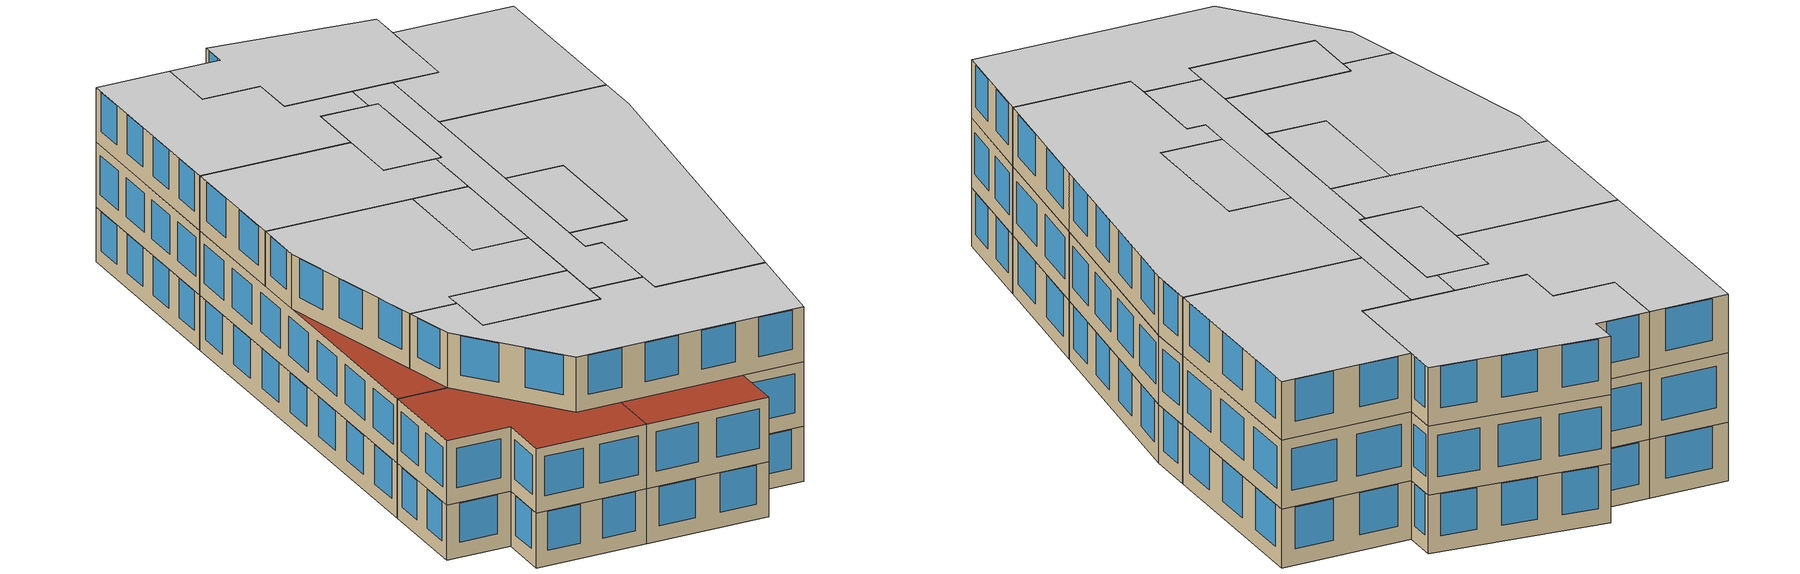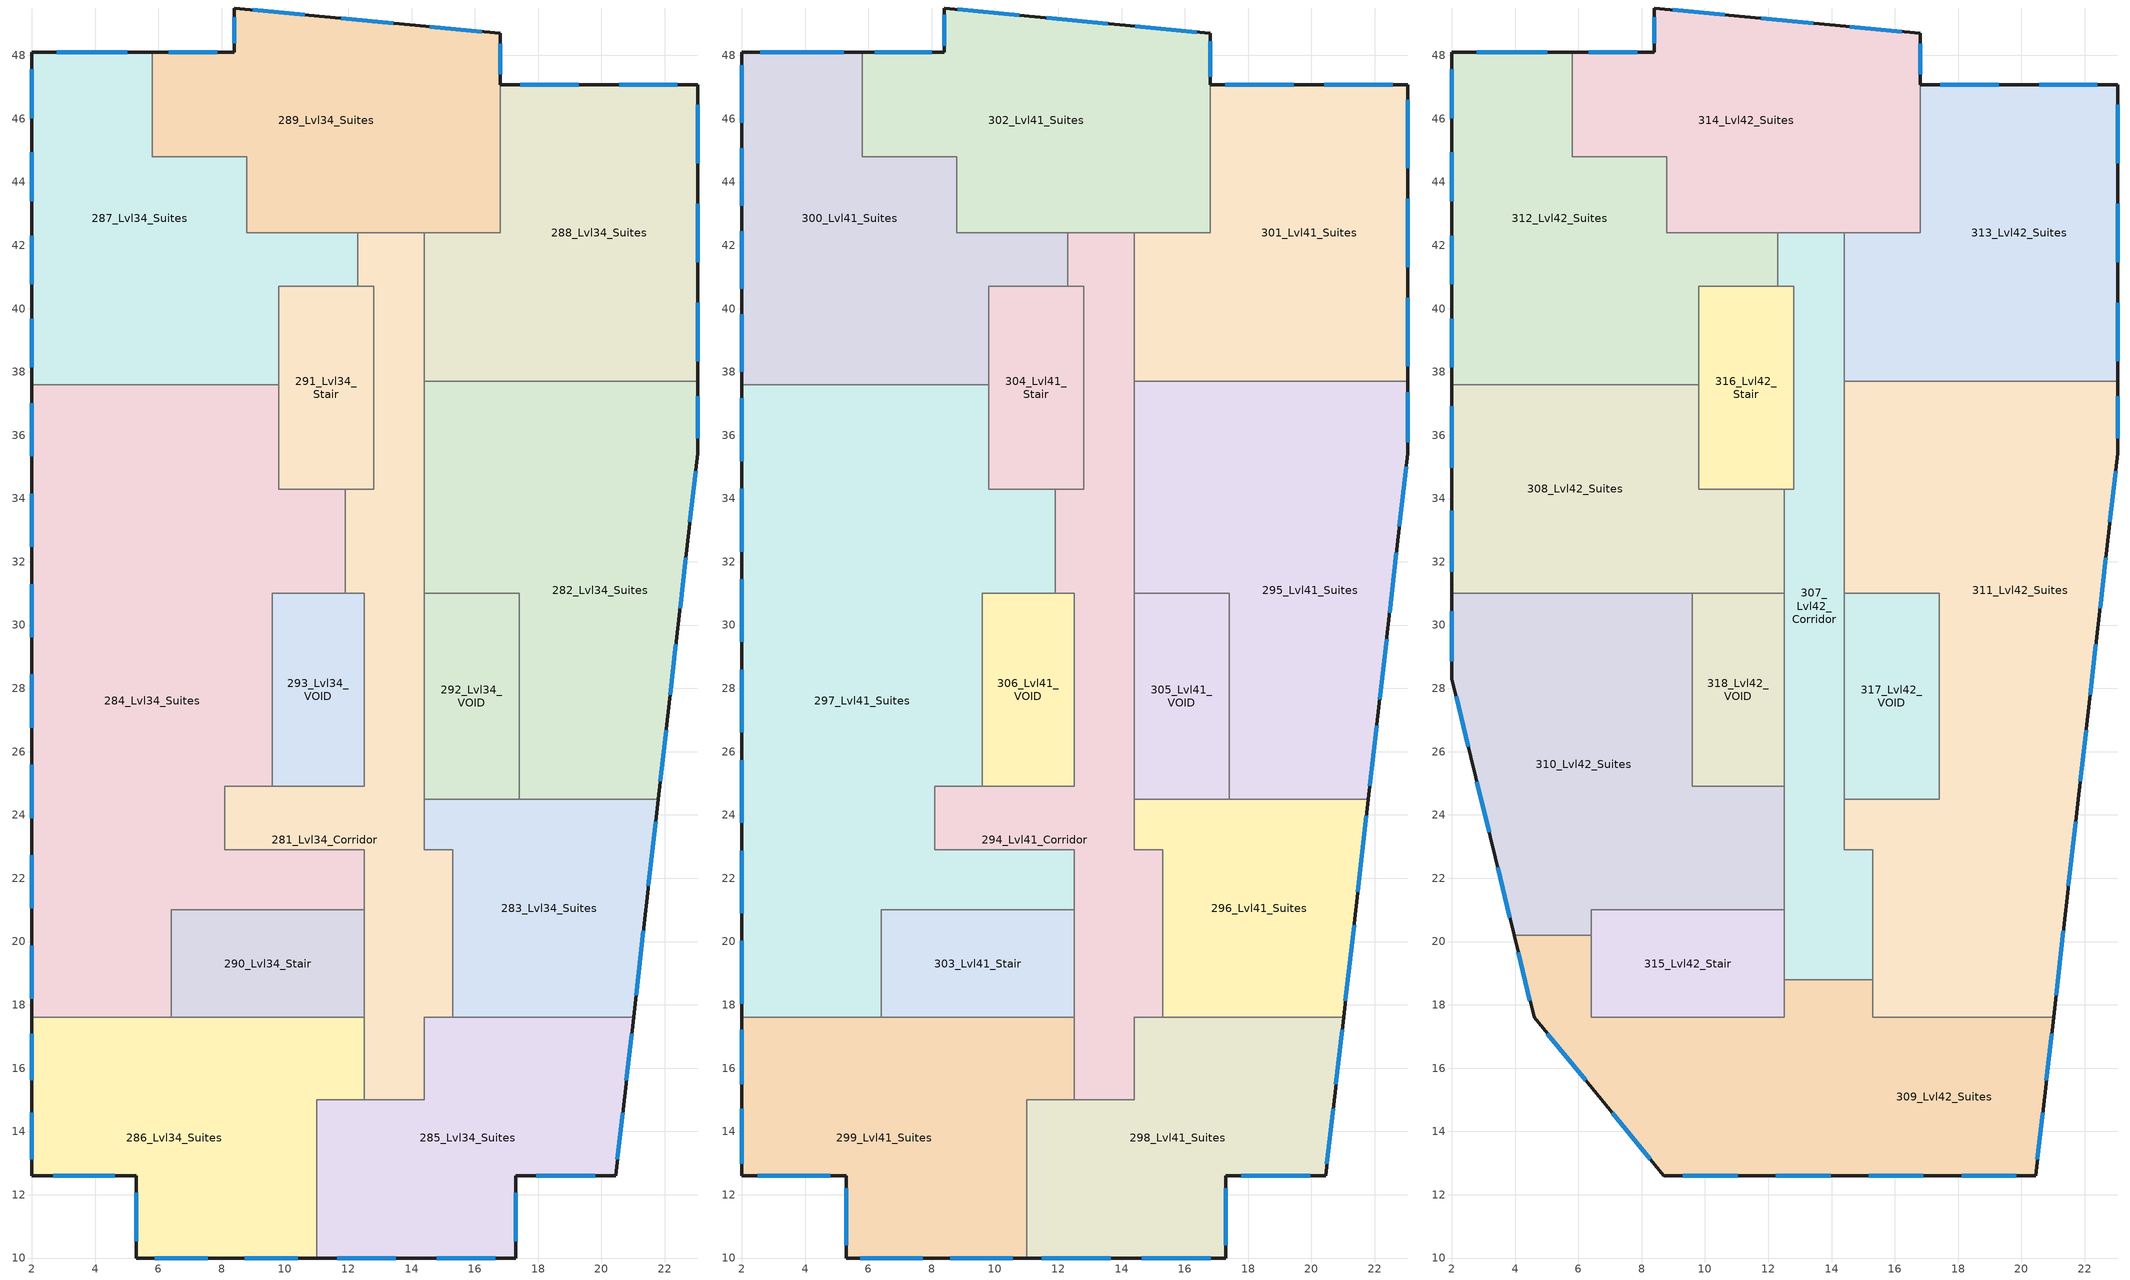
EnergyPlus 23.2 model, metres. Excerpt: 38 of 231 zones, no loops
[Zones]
281_Lvl34_Corridor
 floor adiabatic (Interior Floor): 14.4,42.4 14.4,22.9 15.3,22.9 15.3,17.6 14.4,17.6 14.4,15 12.5,15 12.5,22.9 8.1,22.9 8.1,24.9 12.5,24.9 12.5,31 11.9,31 11.9,34.3 12.8,34.3 12.8,40.7 12.3,40.7 12.3,42.4 z31.45
 wall to 285_Lvl34_Suites (Interior Wall): 12.5,15 14.4,15 14.4,17.6 15.3,17.6 z31.45:34.25
 wall to 287_Lvl34_Suites (Interior Wall): 12.3,42.4 12.3,40.7 z31.45:34.25
 wall to 291_Lvl34_Stair (Interior Wall): 12.3,40.7 12.8,40.7 12.8,34.3 11.9,34.3 z31.45:34.25
 wall to 284_Lvl34_Suites (Interior Wall): 11.9,34.3 11.9,31 / 9.6,24.9 8.1,24.9 8.1,24.4 8.1,22.9 12.5,22.9 12.5,21 z31.45:34.25
 wall to 293_Lvl34_VOID (Interior Wall): 11.9,31 12.5,31 12.5,24.9 9.6,24.9 z31.45:34.25
 wall to 290_Lvl34_Stair (Interior Wall): 12.5,21 12.5,17.6 z31.45:34.25
 wall to 286_Lvl34_Suites (Interior Wall): 12.5,17.6 12.5,15 z31.45:34.25
 wall to 283_Lvl34_Suites (Interior Wall): 15.3,17.6 15.3,22.9 14.4,22.9 14.4,24.5 z31.45:34.25
 wall to 292_Lvl34_VOID (Interior Wall): 14.4,24.5 14.4,31 z31.45:34.25
 wall to 282_Lvl34_Suites (Interior Wall): 14.4,31 14.4,37.7 z31.45:34.25
 wall to 288_Lvl34_Suites (Interior Wall): 14.4,37.7 14.4,42.4 z31.45:34.25
 wall to 289_Lvl34_Suites (Interior Wall): 14.4,42.4 12.3,42.4 z31.45:34.25
 ceiling adiabatic (Interior Ceiling): 12.3,42.4 12.3,40.7 12.8,40.7 12.8,34.3 11.9,34.3 11.9,31 12.5,31 12.5,24.9 8.1,24.9 8.1,22.9 12.5,22.9 12.5,15 14.4,15 14.4,17.6 15.3,17.6 15.3,22.9 14.4,22.9 14.4,42.4 z34.25
282_Lvl34_Suites
 floor adiabatic (Interior Floor): 23.04,37.7 23.04,35.43 21.8,24.5 17.4,24.5 17.4,31 14.4,31 14.4,37.7 z31.45
 wall outside (Typ Wall 1): 21.8,24.5 23.04,35.43 23.04,37.7 z31.45:34.25
 wall to 288_Lvl34_Suites (Interior Wall): 23.04,37.7 14.4,37.7 z31.45:34.25
 wall to 292_Lvl34_VOID (Interior Wall): 14.4,31 17.4,31 17.4,24.5 z31.45:34.25
 wall to 283_Lvl34_Suites (Interior Wall): 17.4,24.5 21.8,24.5 z31.45:34.25
 window (Typical Glass): 21.86,25.06 22.05,26.67 / 22.49,30.53 22.67,32.14 / 22.17,27.8 22.36,29.4 / 22.8,33.26 22.98,34.87 / 23.04,35.9 23.04,37.23 z32.22:34.22
 ceiling adiabatic (Interior Ceiling): 14.4,37.7 14.4,31 17.4,31 17.4,24.5 21.8,24.5 23.04,35.43 23.04,37.7 z34.25
283_Lvl34_Suites
 floor adiabatic (Interior Floor): 21.8,24.5 21.02,17.6 15.3,17.6 15.3,22.9 14.4,22.9 14.4,24.5 z31.45
 wall outside (Typ Wall 1): 21.02,17.6 21.8,24.5 z31.45:34.25
 wall to 292_Lvl34_VOID (Interior Wall): 17.4,24.5 14.4,24.5 z31.45:34.25
 wall to 285_Lvl34_Suites (Interior Wall): 15.3,17.6 21.02,17.6 z31.45:34.25
 window (Typical Glass): 21.49,21.76 21.72,23.79 / 21.1,18.31 21.33,20.34 z32.22:34.22
 ceiling adiabatic (Interior Ceiling): 14.4,24.5 14.4,22.9 15.3,22.9 15.3,17.6 21.02,17.6 21.8,24.5 z34.25
284_Lvl34_Suites
 floor adiabatic (Interior Floor): 9.8,37.6 9.8,34.3 11.9,34.3 11.9,31 9.6,31 9.6,24.9 8.1,24.9 8.1,22.9 12.5,22.9 12.5,21 6.4,21 6.4,17.6 2,17.6 2,37.6 z31.45
 wall outside (Typ Wall 1): 2,37.6 2,17.6 z31.45:34.25
 wall to 293_Lvl34_VOID (Interior Wall): 9.6,24.9 9.6,31 11.9,31 z31.45:34.25
 wall to 291_Lvl34_Stair (Interior Wall): 11.9,34.3 9.8,34.3 9.8,37.6 z31.45:34.25
 wall to 287_Lvl34_Suites (Interior Wall): 9.8,37.6 2,37.6 z31.45:34.25
 wall to 286_Lvl34_Suites (Interior Wall): 2,17.6 6.4,17.6 z31.45:34.25
 wall to 290_Lvl34_Stair (Interior Wall): 6.4,17.6 6.4,21 12.5,21 z31.45:34.25
 window (Typical Glass): 2,37.01 2,35.33 / 2,31.3 2,29.62 / 2,22.73 2,21.05 / 2,25.58 2,23.9 / 2,34.15 2,32.47 / 2,28.44 2,26.76 / 2,19.87 2,18.19 z32.22:34.22
 ceiling adiabatic (Interior Ceiling): 2,37.6 2,17.6 6.4,17.6 6.4,21 12.5,21 12.5,22.9 8.1,22.9 8.1,24.9 9.6,24.9 9.6,31 11.9,31 11.9,34.3 9.8,34.3 9.8,37.6 z34.25
285_Lvl34_Suites
 floor adiabatic (Interior Floor): 21.02,17.6 20.45,12.6 17.3,12.6 17.3,10 11,10 11,15 14.4,15 14.4,17.6 z31.45
 wall outside (Typ Wall 1): 11,10 17.3,10 17.3,12.6 20.45,12.6 21.02,17.6 z31.45:34.25
 wall to 286_Lvl34_Suites (Interior Wall): 12.5,15 11,15 11,10 z31.45:34.25
 window (Typical Glass): 20.51,13.12 20.67,14.59 / 20.79,15.62 20.96,17.09 / 17.95,12.6 19.8,12.6 / 14.8,10 16.65,10 / 11.65,10 13.5,10 / 17.3,10.54 17.3,12.06 z32.22:34.22
 ceiling adiabatic (Interior Ceiling): 11,15 11,10 17.3,10 17.3,12.6 20.45,12.6 21.02,17.6 14.4,17.6 14.4,15 z34.25
286_Lvl34_Suites
 floor adiabatic (Interior Floor): 12.5,17.6 12.5,15 11,15 11,10 5.3,10 5.3,12.6 2,12.6 2,17.6 z31.45
 wall outside (Typ Wall 1): 2,17.6 2,12.6 5.3,12.6 5.3,10 11,10 z31.45:34.25
 wall to 290_Lvl34_Stair (Interior Wall): 12.5,17.6 6.4,17.6 z31.45:34.25
 window (Typical Glass): 2,14.59 2,13.12 / 2,17.09 2,15.62 / 2.68,12.6 4.62,12.6 / 5.3,12.06 5.3,10.54 / 5.89,10 7.56,10 / 8.74,10 10.41,10 z32.22:34.22
 ceiling adiabatic (Interior Ceiling): 2,17.6 2,12.6 5.3,12.6 5.3,10 11,10 11,15 12.5,15 12.5,17.6 z34.25
287_Lvl34_Suites
 floor adiabatic (Interior Floor): 8.8,44.8 8.8,42.4 12.3,42.4 12.3,40.7 9.8,40.7 9.8,37.6 2,37.6 2,48.1 5.8,48.1 5.8,44.8 z31.45
 wall outside (Typ Wall 1): 5.8,48.1 2,48.1 2,37.6 z31.45:34.25
 wall to 289_Lvl34_Suites (Interior Wall): 12.3,42.4 10.7,42.4 8.8,42.4 8.8,44.8 5.8,44.8 5.8,48.1 z31.45:34.25
 wall to 291_Lvl34_Stair (Interior Wall): 9.8,37.6 9.8,40.7 12.3,40.7 z31.45:34.25
 window (Typical Glass): 5.02,48.1 2.78,48.1 / 2,47.56 2,46.02 / 2,39.68 2,38.14 / 2,44.93 2,43.39 / 2,42.31 2,40.77 z32.22:34.22
 ceiling adiabatic (Interior Ceiling): 2,48.1 2,37.6 9.8,37.6 9.8,40.7 12.3,40.7 12.3,42.4 8.8,42.4 8.8,44.8 5.8,44.8 5.8,48.1 z34.25
288_Lvl34_Suites
 floor adiabatic (Interior Floor): 23.04,47.08 23.04,37.7 14.4,37.7 14.4,42.4 16.8,42.4 16.8,47.08 z31.45
 wall outside (Typ Wall 1): 23.04,37.7 23.04,47.08 16.8,47.08 z31.45:34.25
 wall to 289_Lvl34_Suites (Interior Wall): 16.8,47.08 16.8,42.4 14.4,42.4 z31.45:34.25
 window (Typical Glass): 19.28,47.08 17.44,47.08 / 22.4,47.08 20.57,47.08 / 23.04,38.34 23.04,40.18 / 23.04,41.47 23.04,43.31 / 23.04,44.6 23.04,46.43 z32.22:34.22
 ceiling adiabatic (Interior Ceiling): 16.8,47.08 16.8,42.4 14.4,42.4 14.4,37.7 23.04,37.7 23.04,47.08 z34.25
289_Lvl34_Suites
 floor adiabatic (Interior Floor): 16.8,48.7 16.8,42.4 8.8,42.4 8.8,44.8 5.8,44.8 5.8,48.1 8.4,48.1 8.4,49.5 z31.45
 wall outside (Typ Wall 1): 16.8,47.08 16.8,48.7 8.4,49.5 8.4,48.1 5.8,48.1 z31.45:34.25
 window (Typical Glass): 8.4,49.21 8.4,48.39 / 16.8,47.41 16.8,48.37 / 16.22,48.75 14.58,48.91 / 10.62,49.29 8.98,49.45 / 13.42,49.02 11.78,49.18 / 7.86,48.1 6.34,48.1 z32.22:34.22
 ceiling adiabatic (Interior Ceiling): 5.8,48.1 5.8,44.8 8.8,44.8 8.8,42.4 16.8,42.4 16.8,48.7 8.4,49.5 8.4,48.1 z34.25
290_Lvl34_Stair
 floor adiabatic (Interior Floor): 12.5,21 12.5,17.6 6.4,17.6 6.4,21 z31.45
 ceiling adiabatic (Interior Ceiling): 6.4,21 6.4,17.6 12.5,17.6 12.5,21 z34.25
291_Lvl34_Stair
 floor adiabatic (Interior Floor): 12.8,40.7 12.8,34.3 9.8,34.3 9.8,40.7 z31.45
 ceiling adiabatic (Interior Ceiling): 9.8,40.7 9.8,34.3 12.8,34.3 12.8,40.7 z34.25
292_Lvl34_VOID
 floor adiabatic (Interior Floor): 17.4,31 17.4,24.5 14.4,24.5 14.4,31 z31.45
 ceiling adiabatic (Interior Ceiling): 14.4,31 14.4,24.5 17.4,24.5 17.4,31 z34.25
293_Lvl34_VOID
 floor adiabatic (Interior Floor): 12.5,31 12.5,24.9 9.6,24.9 9.6,31 z31.45
 ceiling adiabatic (Interior Ceiling): 9.6,31 9.6,24.9 12.5,24.9 12.5,31 z34.25
294_Lvl41_Corridor
 floor adiabatic (Interior Floor): 14.4,42.4 14.4,22.9 15.3,22.9 15.3,17.6 14.4,17.6 14.4,15 12.5,15 12.5,22.9 8.1,22.9 8.1,24.9 12.5,24.9 12.5,31 11.9,31 11.9,34.3 12.8,34.3 12.8,40.7 12.3,40.7 12.3,42.4 z34.25
 wall to 298_Lvl41_Suites (Interior Wall): 12.5,15 14.4,15 14.4,17.6 15.3,17.6 z34.25:37.55
 wall to 300_Lvl41_Suites (Interior Wall): 12.3,42.4 12.3,40.7 z34.25:37.55
 wall to 304_Lvl41_Stair (Interior Wall): 12.3,40.7 12.8,40.7 12.8,34.3 11.9,34.3 z34.25:37.55
 wall to 297_Lvl41_Suites (Interior Wall): 11.9,34.3 11.9,31 / 9.6,24.9 8.1,24.9 8.1,24.4 8.1,22.9 12.5,22.9 12.5,21 z34.25:37.55
 wall to 306_Lvl41_VOID (Interior Wall): 11.9,31 12.5,31 12.5,24.9 9.6,24.9 z34.25:37.55
 wall to 303_Lvl41_Stair (Interior Wall): 12.5,21 12.5,17.6 z34.25:37.55
 wall to 299_Lvl41_Suites (Interior Wall): 12.5,17.6 12.5,15 z34.25:37.55
 wall to 296_Lvl41_Suites (Interior Wall): 15.3,17.6 15.3,22.9 14.4,22.9 14.4,24.5 z34.25:37.55
 wall to 305_Lvl41_VOID (Interior Wall): 14.4,24.5 14.4,31 z34.25:37.55
 wall to 295_Lvl41_Suites (Interior Wall): 14.4,31 14.4,37.7 z34.25:37.55
 wall to 301_Lvl41_Suites (Interior Wall): 14.4,37.7 14.4,42.4 z34.25:37.55
 wall to 302_Lvl41_Suites (Interior Wall): 14.4,42.4 12.3,42.4 z34.25:37.55
 ceiling adiabatic (Interior Ceiling): 8.1,24.9 8.1,22.9 12.5,22.9 12.5,24.9 z37.55; 12.5,18.8 12.5,15 14.4,15 14.4,17.6 15.3,17.6 15.3,18.8 z37.55; 11.9,34.3 11.9,31 12.5,31 12.5,34.3 z37.55; 12.3,42.4 12.3,40.7 12.8,40.7 12.8,34.3 12.5,34.3 12.5,18.8 15.3,18.8 15.3,22.9 14.4,22.9 14.4,42.4 z37.55
295_Lvl41_Suites
 floor adiabatic (Interior Floor): 23.04,37.7 23.04,35.43 21.8,24.5 17.4,24.5 17.4,31 14.4,31 14.4,37.7 z34.25
 wall outside (Typ Wall 1): 21.8,24.5 23.04,35.43 23.04,37.7 z34.25:37.55
 wall to 301_Lvl41_Suites (Interior Wall): 23.04,37.7 14.4,37.7 z34.25:37.55
 wall to 305_Lvl41_VOID (Interior Wall): 14.4,31 17.4,31 17.4,24.5 z34.25:37.55
 wall to 296_Lvl41_Suites (Interior Wall): 17.4,24.5 21.8,24.5 z34.25:37.55
 window (Typical Glass): 22.47,30.38 22.68,32.28 / 22.78,33.12 23,35.01 / 21.85,24.92 22.06,26.81 / 22.16,27.65 22.37,29.55 / 23.04,35.78 23.04,37.35 z35.05:37.05
 ceiling adiabatic (Interior Ceiling): 14.4,37.7 14.4,31 17.4,31 17.4,24.5 21.8,24.5 23.04,35.43 23.04,37.7 z37.55
296_Lvl41_Suites
 floor adiabatic (Interior Floor): 21.8,24.5 21.02,17.6 15.3,17.6 15.3,22.9 14.4,22.9 14.4,24.5 z34.25
 wall outside (Typ Wall 1): 21.02,17.6 21.8,24.5 z34.25:37.55
 wall to 305_Lvl41_VOID (Interior Wall): 17.4,24.5 14.4,24.5 z34.25:37.55
 wall to 298_Lvl41_Suites (Interior Wall): 15.3,17.6 21.02,17.6 z34.25:37.55
 window (Typical Glass): 21.08,18.13 21.35,20.52 / 21.47,21.58 21.74,23.97 z35.05:37.05
 ceiling adiabatic (Interior Ceiling): 14.4,24.5 14.4,22.9 15.3,22.9 15.3,17.6 21.02,17.6 21.8,24.5 z37.55
297_Lvl41_Suites
 floor adiabatic (Interior Floor): 9.8,37.6 9.8,34.3 11.9,34.3 11.9,31 9.6,31 9.6,24.9 8.1,24.9 8.1,22.9 12.5,22.9 12.5,21 6.4,21 6.4,17.6 2,17.6 2,37.6 z34.25
 wall outside (Typ Wall 1): 2,37.6 2,17.6 z34.25:37.55
 wall to 306_Lvl41_VOID (Interior Wall): 9.6,24.9 9.6,31 11.9,31 z34.25:37.55
 wall to 304_Lvl41_Stair (Interior Wall): 11.9,34.3 9.8,34.3 9.8,37.6 z34.25:37.55
 wall to 300_Lvl41_Suites (Interior Wall): 9.8,37.6 2,37.6 z34.25:37.55
 wall to 299_Lvl41_Suites (Interior Wall): 2,17.6 6.4,17.6 z34.25:37.55
 wall to 303_Lvl41_Stair (Interior Wall): 6.4,17.6 6.4,21 12.5,21 z34.25:37.55
 window (Typical Glass): 2,22.88 2,20.9 / 2,31.45 2,29.47 / 2,37.16 2,35.18 / 2,20.02 2,18.04 / 2,25.73 2,23.75 / 2,28.59 2,26.61 / 2,34.3 2,32.32 z35.05:37.05
 ceiling adiabatic (Interior Ceiling): 2,31 2,28.3 3.97,20.2 6.4,20.2 6.4,21 12.5,21 12.5,22.9 8.1,22.9 8.1,24.9 9.6,24.9 9.6,31 z37.55; 3.97,20.2 4.6,17.6 6.4,17.6 6.4,20.2 z37.55; 2,37.6 2,31 11.9,31 11.9,34.3 9.8,34.3 9.8,37.6 z37.55
 roof outside (Typical Roof): 2,28.3 2,17.6 4.6,17.6 z37.55
298_Lvl41_Suites
 floor adiabatic (Interior Floor): 21.02,17.6 20.45,12.6 17.3,12.6 17.3,10 11,10 11,15 14.4,15 14.4,17.6 z34.25
 wall outside (Typ Wall 1): 11,10 17.3,10 17.3,12.6 20.45,12.6 21.02,17.6 z34.25:37.55
 wall to 299_Lvl41_Suites (Interior Wall): 12.5,15 11,15 11,10 z34.25:37.55
 window (Typical Glass): 20.77,15.48 20.97,17.22 / 20.49,12.98 20.69,14.72 / 17.78,12.6 19.96,12.6 / 14.63,10 16.82,10 / 11.48,10 13.67,10 / 17.3,10.4 17.3,12.2 z35.05:37.05
 ceiling adiabatic (Interior Ceiling): 11,15 11,12.6 20.45,12.6 21.02,17.6 14.4,17.6 14.4,15 z37.55
 roof outside (Typical Roof): 11,12.6 11,10 17.3,10 17.3,12.6 z37.55
299_Lvl41_Suites
 floor adiabatic (Interior Floor): 12.5,17.6 12.5,15 11,15 11,10 5.3,10 5.3,12.6 2,12.6 2,17.6 z34.25
 wall outside (Typ Wall 1): 2,17.6 2,12.6 5.3,12.6 5.3,10 11,10 z34.25:37.55
 wall to 303_Lvl41_Stair (Interior Wall): 12.5,17.6 6.4,17.6 z34.25:37.55
 window (Typical Glass): 2,14.72 2,12.98 / 2,17.22 2,15.48 / 2.51,12.6 4.79,12.6 / 5.3,12.2 5.3,10.4 / 8.59,10 10.56,10 / 5.74,10 7.71,10 z35.05:37.05
 ceiling adiabatic (Interior Ceiling): 4.6,17.6 8.7,12.6 11,12.6 11,15 12.5,15 12.5,17.6 z37.55
 roof outside (Typical Roof): 2,17.6 2,12.6 5.3,12.6 5.3,10 11,10 11,12.6 8.7,12.6 4.6,17.6 z37.55
300_Lvl41_Suites
 floor adiabatic (Interior Floor): 8.8,44.8 8.8,42.4 12.3,42.4 12.3,40.7 9.8,40.7 9.8,37.6 2,37.6 2,48.1 5.8,48.1 5.8,44.8 z34.25
 wall outside (Typ Wall 1): 5.8,48.1 2,48.1 2,37.6 z34.25:37.55
 wall to 302_Lvl41_Suites (Interior Wall): 12.3,42.4 10.7,42.4 8.8,42.4 8.8,44.8 5.8,44.8 5.8,48.1 z34.25:37.55
 wall to 304_Lvl41_Stair (Interior Wall): 9.8,37.6 9.8,40.7 12.3,40.7 z34.25:37.55
 window (Typical Glass): 5.22,48.1 2.58,48.1 / 2,39.82 2,38 / 2,47.7 2,45.88 / 2,45.07 2,43.25 / 2,42.45 2,40.63 z35.05:37.05
 ceiling adiabatic (Interior Ceiling): 2,48.1 2,37.6 9.8,37.6 9.8,40.7 12.3,40.7 12.3,42.4 8.8,42.4 8.8,44.8 5.8,44.8 5.8,48.1 z37.55
301_Lvl41_Suites
 floor adiabatic (Interior Floor): 23.04,47.08 23.04,37.7 14.4,37.7 14.4,42.4 16.8,42.4 16.8,47.08 z34.25
 wall outside (Typ Wall 1): 23.04,37.7 23.04,47.08 16.8,47.08 z34.25:37.55
 wall to 302_Lvl41_Suites (Interior Wall): 16.8,47.08 16.8,42.4 14.4,42.4 z34.25:37.55
 window (Typical Glass): 19.44,47.08 17.28,47.08 / 22.57,47.08 20.4,47.08 / 23.04,44.43 23.04,46.6 / 23.04,38.18 23.04,40.35 / 23.04,41.31 23.04,43.47 z35.05:37.05
 ceiling adiabatic (Interior Ceiling): 16.8,47.08 16.8,42.4 14.4,42.4 14.4,37.7 23.04,37.7 23.04,47.08 z37.55
302_Lvl41_Suites
 floor adiabatic (Interior Floor): 16.8,48.7 16.8,42.4 8.8,42.4 8.8,44.8 5.8,44.8 5.8,48.1 8.4,48.1 8.4,49.5 z34.25
 wall outside (Typ Wall 1): 16.8,47.08 16.8,48.7 8.4,49.5 8.4,48.1 5.8,48.1 z34.25:37.55
 window (Typical Glass): 8.4,49.29 8.4,48.31 / 16.8,47.33 16.8,48.45 / 10.77,49.27 8.83,49.46 / 16.37,48.74 14.43,48.93 / 13.57,49.01 11.63,49.19 / 8,48.1 6.2,48.1 z35.05:37.05
 ceiling adiabatic (Interior Ceiling): 5.8,48.1 5.8,44.8 8.8,44.8 8.8,42.4 16.8,42.4 16.8,48.7 8.4,49.5 8.4,48.1 z37.55
303_Lvl41_Stair
 floor adiabatic (Interior Floor): 12.5,21 12.5,17.6 6.4,17.6 6.4,21 z34.25
 ceiling adiabatic (Interior Ceiling): 6.4,21 6.4,17.6 12.5,17.6 12.5,21 z37.55
304_Lvl41_Stair
 floor adiabatic (Interior Floor): 12.8,40.7 12.8,34.3 9.8,34.3 9.8,40.7 z34.25
 ceiling adiabatic (Interior Ceiling): 9.8,40.7 9.8,34.3 12.8,34.3 12.8,40.7 z37.55
305_Lvl41_VOID
 floor adiabatic (Interior Floor): 17.4,31 17.4,24.5 14.4,24.5 14.4,31 z34.25
 ceiling adiabatic (Interior Ceiling): 14.4,31 14.4,24.5 17.4,24.5 17.4,31 z37.55
306_Lvl41_VOID
 floor adiabatic (Interior Floor): 12.5,31 12.5,24.9 9.6,24.9 9.6,31 z34.25
 ceiling adiabatic (Interior Ceiling): 9.6,31 9.6,24.9 12.5,24.9 12.5,31 z37.55
307_Lvl42_Corridor
 floor adiabatic (Interior Floor): 14.4,42.4 14.4,22.9 15.3,22.9 15.3,18.8 12.5,18.8 12.5,34.3 12.8,34.3 12.8,40.7 12.3,40.7 12.3,42.4 z37.55
 wall to 309_Lvl42_Suites (Interior Wall): 12.5,18.8 15.3,18.8 z37.55:40.35
 wall to 316_Lvl42_Stair (Interior Wall): 12.3,40.7 12.8,40.7 12.8,34.3 12.5,34.3 z37.55:40.35
 wall to 308_Lvl42_Suites (Interior Wall): 12.5,34.3 12.5,31 z37.55:40.35
 wall to 318_Lvl42_VOID (Interior Wall): 12.5,31 12.5,24.9 z37.55:40.35
 wall to 310_Lvl42_Suites (Interior Wall): 12.5,24.9 12.5,21 z37.55:40.35
 wall to 315_Lvl42_Stair (Interior Wall): 12.5,21 12.5,18.8 z37.55:40.35
 wall to 311_Lvl42_Suites (Interior Wall): 15.3,18.8 15.3,22.9 14.4,22.9 14.4,24.5 / 14.4,31 14.4,37.7 z37.55:40.35
 wall to 317_Lvl42_VOID (Interior Wall): 14.4,24.5 14.4,31 z37.55:40.35
 wall to 313_Lvl42_Suites (Interior Wall): 14.4,37.7 14.4,42.4 z37.55:40.35
 wall to 314_Lvl42_Suites (Interior Wall): 14.4,42.4 12.3,42.4 z37.55:40.35
 wall to 312_Lvl42_Suites (Interior Wall): 12.3,42.4 12.3,40.7 z37.55:40.35
 ceiling adiabatic (Interior Ceiling): 12.3,42.4 12.3,40.7 12.8,40.7 12.8,34.3 12.5,34.3 12.5,18.8 15.3,18.8 15.3,22.9 14.4,22.9 14.4,42.4 z40.35
308_Lvl42_Suites
 floor adiabatic (Interior Floor): 9.8,37.6 9.8,34.3 11.9,34.3 11.9,31 2,31 2,37.6 z37.55; 12.5,34.3 12.5,31 11.9,31 11.9,34.3 z37.55
 wall outside (Typ Wall 1): 2,37.6 2,31 z37.55:40.35
 wall to 310_Lvl42_Suites (Interior Wall): 2,31 9.6,31 z37.55:40.35
 wall to 318_Lvl42_VOID (Interior Wall): 9.6,31 12.5,31 z37.55:40.35
 wall to 316_Lvl42_Stair (Interior Wall): 12.5,34.3 9.8,34.3 9.8,37.6 z37.55:40.35
 wall to 312_Lvl42_Suites (Interior Wall): 9.8,37.6 2,37.6 z37.55:40.35
 window (Typical Glass): 2,36.92 2,34.98 / 2,33.62 2,31.68 z38.32:40.32
 ceiling adiabatic (Interior Ceiling): 2,37.6 2,31 12.5,31 12.5,34.3 9.8,34.3 9.8,37.6 z40.35
309_Lvl42_Suites
 floor adiabatic (Interior Floor): 12.5,17.6 12.5,15 11,15 11,12.6 8.7,12.6 4.6,17.6 z37.55; 21.02,17.6 20.45,12.6 11,12.6 11,15 14.4,15 14.4,17.6 z37.55; 6.4,20.2 6.4,17.6 4.6,17.6 3.97,20.2 z37.55; 15.3,18.8 15.3,17.6 14.4,17.6 14.4,15 12.5,15 12.5,18.8 z37.55
 wall outside (Typ Wall 1): 3.97,20.2 4.6,17.6 8.7,12.6 20.45,12.6 21.02,17.6 z37.55:40.35
 wall to 315_Lvl42_Stair (Interior Wall): 12.5,18.8 12.5,17.6 6.4,17.6 6.4,20.2 z37.55:40.35
 wall to 310_Lvl42_Suites (Interior Wall): 6.4,20.2 3.97,20.2 z37.55:40.35
 wall to 311_Lvl42_Suites (Interior Wall): 21.02,17.6 15.3,17.6 15.3,18.8 z37.55:40.35
 window (Typical Glass): 4.1,19.66 4.47,18.14 / 7.07,14.59 8.28,13.12 / 5.02,17.09 6.23,15.62 / 12.24,12.6 13.97,12.6 / 18.12,12.6 19.84,12.6 / 9.3,12.6 11.03,12.6 / 15.18,12.6 16.91,12.6 / 20.51,13.12 20.67,14.59 / 20.79,15.62 20.96,17.09 z38.32:40.32
 ceiling adiabatic (Interior Ceiling): 3.97,20.2 4.6,17.6 8.7,12.6 20.45,12.6 21.02,17.6 15.3,17.6 15.3,18.8 12.5,18.8 12.5,17.6 6.4,17.6 6.4,20.2 z40.35
310_Lvl42_Suites
 floor adiabatic (Interior Floor): 9.6,31 9.6,24.9 8.1,24.9 8.1,22.9 12.5,22.9 12.5,21 6.4,21 6.4,20.2 3.97,20.2 2,28.3 2,31 z37.55; 12.5,24.9 12.5,22.9 8.1,22.9 8.1,24.9 z37.55
 wall outside (Typ Wall 1): 2,31 2,28.3 3.97,20.2 z37.55:40.35
 wall to 315_Lvl42_Stair (Interior Wall): 6.4,20.2 6.4,21 12.5,21 z37.55:40.35
 wall to 318_Lvl42_VOID (Interior Wall): 12.5,24.9 9.6,24.9 9.6,31 z37.55:40.35
 window (Typical Glass): 2,30.44 2,28.86 / 2.79,25.04 3.18,23.46 / 3.45,22.34 3.83,20.76 / 2.14,27.74 2.52,26.16 z38.32:40.32
 ceiling adiabatic (Interior Ceiling): 2,31 2,28.3 3.97,20.2 6.4,20.2 6.4,21 12.5,21 12.5,24.9 9.6,24.9 9.6,31 z40.35
311_Lvl42_Suites
 floor adiabatic (Interior Floor): 21.8,24.5 21.02,17.6 15.3,17.6 15.3,22.9 14.4,22.9 14.4,24.5 z37.55; 23.04,37.7 23.04,35.43 21.8,24.5 17.4,24.5 17.4,31 14.4,31 14.4,37.7 z37.55
 wall outside (Typ Wall 1): 21.02,17.6 21.8,24.5 23.04,35.43 23.04,37.7 z37.55:40.35
 wall to 313_Lvl42_Suites (Interior Wall): 23.04,37.7 14.4,37.7 z37.55:40.35
 wall to 317_Lvl42_VOID (Interior Wall): 14.4,31 17.4,31 17.4,24.5 14.4,24.5 z37.55:40.35
 window (Typical Glass): 21.49,21.76 21.72,23.79 / 21.1,18.31 21.33,20.34 / 22.17,27.8 22.36,29.4 / 22.8,33.26 22.98,34.87 / 22.49,30.53 22.67,32.14 / 21.86,25.06 22.05,26.67 / 23.04,35.9 23.04,37.23 z38.32:40.32
 ceiling adiabatic (Interior Ceiling): 14.4,37.7 14.4,31 17.4,31 17.4,24.5 14.4,24.5 14.4,22.9 15.3,22.9 15.3,17.6 21.02,17.6 23.04,35.43 23.04,37.7 z40.35
312_Lvl42_Suites
 floor adiabatic (Interior Floor): 8.8,44.8 8.8,42.4 12.3,42.4 12.3,40.7 9.8,40.7 9.8,37.6 2,37.6 2,48.1 5.8,48.1 5.8,44.8 z37.55
 wall outside (Typ Wall 1): 5.8,48.1 2,48.1 2,37.6 z37.55:40.35
 wall to 314_Lvl42_Suites (Interior Wall): 12.3,42.4 10.7,42.4 8.8,42.4 8.8,44.8 5.8,44.8 5.8,48.1 z37.55:40.35
 wall to 316_Lvl42_Stair (Interior Wall): 9.8,37.6 9.8,40.7 12.3,40.7 z37.55:40.35
 window (Typical Glass): 5.02,48.1 2.78,48.1 / 2,47.56 2,46.02 / 2,39.68 2,38.14 / 2,42.31 2,40.77 / 2,44.93 2,43.39 z38.32:40.32
 ceiling adiabatic (Interior Ceiling): 2,48.1 2,37.6 9.8,37.6 9.8,40.7 12.3,40.7 12.3,42.4 8.8,42.4 8.8,44.8 5.8,44.8 5.8,48.1 z40.35
313_Lvl42_Suites
 floor adiabatic (Interior Floor): 23.04,47.08 23.04,37.7 14.4,37.7 14.4,42.4 16.8,42.4 16.8,47.08 z37.55
 wall outside (Typ Wall 1): 23.04,37.7 23.04,47.08 16.8,47.08 z37.55:40.35
 wall to 314_Lvl42_Suites (Interior Wall): 16.8,47.08 16.8,42.4 14.4,42.4 z37.55:40.35
 window (Typical Glass): 19.28,47.08 17.44,47.08 / 22.4,47.08 20.57,47.08 / 23.04,38.34 23.04,40.18 / 23.04,44.6 23.04,46.43 / 23.04,41.47 23.04,43.31 z38.32:40.32
 ceiling adiabatic (Interior Ceiling): 16.8,47.08 16.8,42.4 14.4,42.4 14.4,37.7 23.04,37.7 23.04,47.08 z40.35
314_Lvl42_Suites
 floor adiabatic (Interior Floor): 16.8,48.7 16.8,42.4 8.8,42.4 8.8,44.8 5.8,44.8 5.8,48.1 8.4,48.1 8.4,49.5 z37.55
 wall outside (Typ Wall 1): 16.8,47.08 16.8,48.7 8.4,49.5 8.4,48.1 5.8,48.1 z37.55:40.35
 window (Typical Glass): 8.4,49.21 8.4,48.39 / 16.8,47.41 16.8,48.37 / 16.22,48.75 14.58,48.91 / 10.62,49.29 8.98,49.45 / 13.42,49.02 11.78,49.18 / 7.86,48.1 6.34,48.1 z38.32:40.32
 ceiling adiabatic (Interior Ceiling): 5.8,48.1 5.8,44.8 8.8,44.8 8.8,42.4 16.8,42.4 16.8,48.7 8.4,49.5 8.4,48.1 z40.35
315_Lvl42_Stair
 floor adiabatic (Interior Floor): 12.5,21 12.5,17.6 6.4,17.6 6.4,21 z37.55
 ceiling adiabatic (Interior Ceiling): 6.4,21 6.4,17.6 12.5,17.6 12.5,21 z40.35
316_Lvl42_Stair
 floor adiabatic (Interior Floor): 12.8,40.7 12.8,34.3 9.8,34.3 9.8,40.7 z37.55
 ceiling adiabatic (Interior Ceiling): 9.8,40.7 9.8,34.3 12.8,34.3 12.8,40.7 z40.35
317_Lvl42_VOID
 floor adiabatic (Interior Floor): 17.4,31 17.4,24.5 14.4,24.5 14.4,31 z37.55
 ceiling adiabatic (Interior Ceiling): 14.4,31 14.4,24.5 17.4,24.5 17.4,31 z40.35
318_Lvl42_VOID
 floor adiabatic (Interior Floor): 12.5,31 12.5,24.9 9.6,24.9 9.6,31 z37.55
 ceiling adiabatic (Interior Ceiling): 9.6,31 9.6,24.9 12.5,24.9 12.5,31 z40.35
[Building]
ParksideA: North Axis {deg}=20; Terrain=City; Solar Distribution=FullExterior
[Site:Location]
Toronto-City Centre_ON_CAN Design_Conditions: Latitude {deg}=43.67; Longitude {deg}=-79.4; Time Zone {hr}=-5; Elevation {m}=112.5
[SizingPeriod:DesignDay] Day of Month=21; Dry-Bulb Temperature Range Modifier Type=DefaultMultipliers; Humidity Condition Type=Wetbulb; Barometric Pressure {Pa}=99981; Wind Direction {deg}=0; Rain Indicator=No; Snow Indicator=No; Daylight Saving Time Indicator=No
Name | Month | Day Type | Maximum Dry-Bulb Temperature {C} | Daily Dry-Bulb Temperature Range {deltaC} | Wetbulb or DewPoint at Maximum Dry-Bulb {C} | Wind Speed {m/s} | Solar Model Indicator | Sky Clearness | ASHRAE Clear Sky Optical Depth for Beam Irradiance (taub) | ASHRAE Clear Sky Optical Depth for Diffuse Irradiance (taud)
Toronto-City Centre Ann Htg 99.6% Condns DB | 1 | WinterDesignDay | -16.4 | 0 | -16.4 | 0 | ASHRAEClearSky | 0
Toronto-City Centre Ann Clg .4% Condns DB=>MWB | 7 | SummerDesignDay | 31 | 8.3 | 23.1 | 3.35 | ASHRAETau |  | 0.434 | 2.262
[Site:GroundTemperature:BuildingSurface]
15, 15, 15, 16, 18, 18, 18, 18, 16, 15, 15, 15
[Site:GroundTemperature:FCfactorMethod]
January Ground Temperature {C}=10.3; February Ground Temperature {C}=3.7; March Ground Temperature {C}=-0.1; April Ground Temperature {C}=-6.1; May Ground Temperature {C}=-3.6; June Ground Temperature {C}=1.2; July Ground Temperature {C}=7.7; August Ground Temperature {C}=14.6; September Ground Temperature {C}=19.8; October Ground Temperature {C}=22.2; November Ground Temperature {C}=21.9; December Ground Temperature {C}=17.1
[Site:WaterMainsTemperature]
Calculation Method=CorrelationFromWeatherFile
[Material] Thermal Absorptance=0.9
Name | Roughness | Thickness {m} | Conductivity {W/m-K} | Density {kg/m3} | Specific Heat {J/kg-K} | Solar Absorptance | Visible Absorptance
Wall Insulation1 | MediumRough | 0.041 | 0.0432 | 91 | 837 | 0.5 | 0.5
R30 Roof Ins | MediumRough | 0.2589 | 0.049 | 265 | 836.8 | 0.7 | 0.7
1/2IN Gypsum | Smooth | 0.0127 | 0.16 | 784.9 | 830 | 0.4 | 0.4
1IN Stucco | Smooth | 0.0253 | 0.6918 | 1858 | 837 | 0.92 | 0.92
8IN Concrete HW | MediumRough | 0.2033 | 1.7296 | 2243 | 837 | 0.65 | 0.65
F16 Acoustic tile | MediumSmooth | 0.0191 | 0.06 | 368 | 590 | 0.3 | 0.3
Roof Membrane | VeryRough | 0.0095 | 0.16 | 1121.29 | 1460 | 0.7 | 0.7
M11 100mm lightweight concrete | MediumRough | 0.1016 | 0.53 | 1280 | 840 | 0.5 | 0.5
MAT-CC05 4 HW CONCRETE | Rough | 0.1016 | 1.311 | 2240 | 836.8 | 0.85 | 0.85
[Material:AirGap]
Name | Thermal Resistance {m2-K/W}
F05 Ceiling air space resistance | 0.18
F04 Wall air space resistance | 0.15
[WindowMaterial:SimpleGlazingSystem]
Typical Glass Mat: U-Factor {W/m2-K}=1.9873; Solar Heat Gain Coefficient=0.35
[Construction]
Typ Wall 1: 1IN Stucco, 8IN Concrete HW, Wall Insulation1, 1/2IN Gypsum
Typical Roof: Roof Membrane, R30 Roof Ins, MAT-CC05 4 HW CONCRETE
Typical Glass: Typical Glass Mat
Interior Ceiling: M11 100mm lightweight concrete, F05 Ceiling air space resistance, F16 Acoustic tile
Interior Floor: F16 Acoustic tile, F05 Ceiling air space resistance, M11 100mm lightweight concrete
Interior Wall: 1/2IN Gypsum, F04 Wall air space resistance, 1/2IN Gypsum
[Zone] Part of Total Floor Area=Yes
Name | Multiplier | Ceiling Height {m} | Volume {m3}
281_Lvl34_Corridor | 7 | 2.8 | 184.884
282_Lvl34_Suites | 7 | 2.8 | 245.829
283_Lvl34_Suites | 7 | 2.8 | 122.032
284_Lvl34_Suites | 7 | 2.8 | 425.264
285_Lvl34_Suites | 7 | 2.8 | 157.347
286_Lvl34_Suites | 7 | 2.8 | 178.416
287_Lvl34_Suites | 7 | 2.8 | 197.54
288_Lvl34_Suites | 7 | 2.8 | 195.575
289_Lvl34_Suites | 7 | 2.8 | 178.92
290_Lvl34_Stair | 7 | 2.8 | 58.072
291_Lvl34_Stair | 7 | 2.8 | 53.76
292_Lvl34_VOID | 7 | 2.8 | 54.6
293_Lvl34_VOID | 7 | 2.8 | 49.532
294_Lvl41_Corridor | 1 | 3.3 | 217.899
295_Lvl41_Suites | 1 | 3.3 | 289.727
296_Lvl41_Suites | 1 | 3.3 | 143.824
297_Lvl41_Suites | 1 | 3.3 | 501.204
298_Lvl41_Suites | 1 | 3.3 | 185.444
299_Lvl41_Suites | 1 | 3.3 | 210.276
300_Lvl41_Suites | 1 | 3.3 | 232.815
301_Lvl41_Suites | 1 | 3.3 | 230.499
302_Lvl41_Suites | 1 | 3.3 | 210.87
303_Lvl41_Stair | 1 | 3.3 | 68.442
304_Lvl41_Stair | 1 | 3.3 | 63.36
305_Lvl41_VOID | 1 | 3.3 | 64.35
306_Lvl41_VOID | 1 | 3.3 | 58.377
307_Lvl42_Corridor | 1 | 2.8 | 131.46
308_Lvl42_Suites | 1 | 2.8 | 169.092
309_Lvl42_Suites | 1 | 2.8 | 221.946
310_Lvl42_Suites | 1 | 2.8 | 232.004
311_Lvl42_Suites | 1 | 2.8 | 367.862
312_Lvl42_Suites | 1 | 2.8 | 197.54
313_Lvl42_Suites | 1 | 2.8 | 195.575
314_Lvl42_Suites | 1 | 2.8 | 178.92
315_Lvl42_Stair | 1 | 2.8 | 58.072
316_Lvl42_Stair | 1 | 2.8 | 53.76
317_Lvl42_VOID | 1 | 2.8 | 54.6
318_Lvl42_VOID | 1 | 2.8 | 49.532
[Exterior:Lights]
Ext_Lights: Schedule=Always On; Design Level {W}=2000; Control Option=AstronomicalClock
[Exterior:FuelEquipment] Fuel Use Type=Electricity; Schedule=Always On
Name | Design Level {W}
Suite Exh | 10053.3
Misc Fans and Pumps | 6624.8
Cold Water Booster | 5417.8
[Schedule:Constant]
Always On: Hourly Value=1
